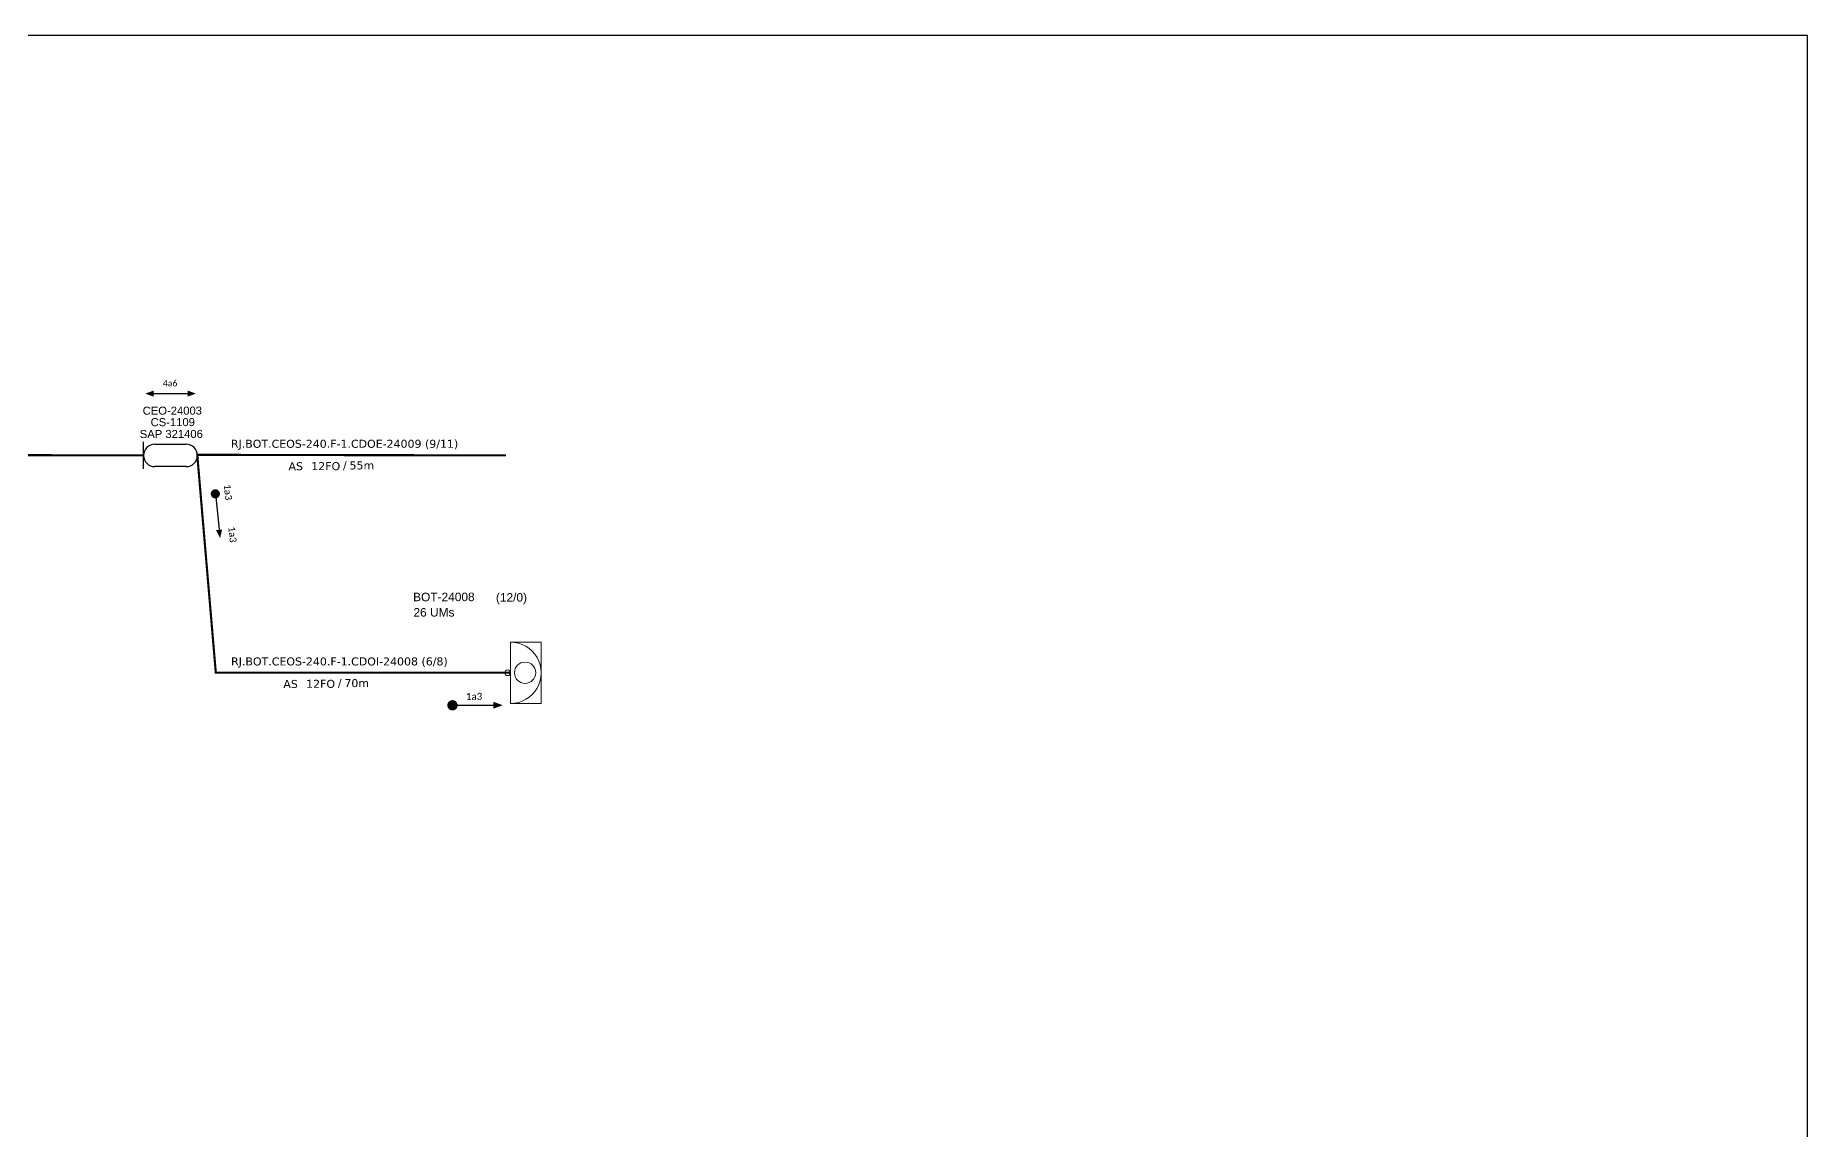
# Model space of a CAD drawing. Header units: metres. Extents: x -1286 to 542, y -500 to 95.
# Drawn here: x -832.5 to -445.1, y -145.2 to 94.2 of the extents above; entities that cross this region are included whole.
import ezdxf
from ezdxf.enums import TextEntityAlignment as Align

# ---------------------------------------------------------------- set-up
doc = ezdxf.new("R2010")
doc.units = ezdxf.units.M
for name, color, linetype, lineweight in [("20.0-LEGENDA DOS CDO'S", 1, 'Continuous', 0), ('20.2-CDO_POSTE', 1, 'Continuous', 5), ('40.1-ETIQUETAS', 1, 'Continuous', 20)]:
    doc.layers.add(name, color=color, linetype=linetype, lineweight=lineweight)
for name, color, linetype in [('20.4-CEOS', 1, 'Continuous'), ('CAP a instalar', 1, 'Continuous'), ('SETA', 7, 'Continuous'), ('UNIFILAR', 7, 'Continuous')]:
    doc.layers.add(name, color=color, linetype=linetype)
doc.styles.add('ARIAL', font='arial.ttf')
doc.styles.add('siredit', font='verdana.ttf')
doc.linetypes.add('FENCELINE1', pattern='A,0.25,-0.1,[133,ltypeshp.shx,S=0.1,R=0,X=-0.1,Y=0],-0.1,1', length=1.45)

# ---------------------------------------------------------------- blocks, each defined once
blk = doc.blocks.new('CDOE-TEXTO PADRÃO')
at = {"layer": "20.0-LEGENDA DOS CDO'S", "color": 0, "style": 'ARIAL'}
for tag, p in [('CDO_N', (0.49, 7.39)), ('CORDOALHA', (0.5, 4.33)), ('SAP', (0.51, 1.67)), ('SPLITER_1', (0.59, -0.91)), ('SPLITER_2', (0.6, -3.55)), ('(XX-XX_F)S', (0.54, -8.29)), ('(XX-XX_L)S', (0.55, -10.83)), ('UMS', (0.55, -13.15))]:
    blk.add_attdef(tag, p, '', height=1.7, rotation=0.118, dxfattribs=at)
blk.add_attdef('FIBRAS_UTILIZADAS', text='', height=1.7, rotation=0.118, dxfattribs=at).set_placement((19.77, 7.43), align=Align.CENTER)
blk = doc.blocks.new('ETIQUETA_RS5F')
at = {"layer": '40.1-ETIQUETAS', "color": 0, "style": 'siredit'}
blk.add_text('/', height=1.5, dxfattribs=at).set_placement((1.58, -1.95), align=Align.MIDDLE_RIGHT)
for tag, p in [('ETIQUETA_R_PRIMARIA', (1.21, 4.1)), ('ETIQUETA_R_SECUNDARIA', (1.21, 2.1)), ('F_ATIVAS/F_MORTAS', (1.14, -4.24))]:
    blk.add_attdef(tag, text='', height=1.5, dxfattribs=at).set_placement(p, align=Align.MIDDLE_CENTER)
for tag, p in [('TIPO_CABO', (-6.58, -2.12)), ('CAP_CABO', (0.4, -2.09))]:
    blk.add_attdef(tag, text='', height=1.5, dxfattribs=at).set_placement(p, align=Align.MIDDLE_RIGHT)
blk.add_attdef('METROS', text='', height=1.5, dxfattribs=at).set_placement((2.14, -1.95), align=Align.MIDDLE_LEFT)
for tag, p in [('FUSÃO_1', (0.85, -8.39)), ('FUSÃO_2', (0.85, -10.6)), ('FUSÃO_3', (0.85, -12.93)), ('FUSÃO_4', (0.85, -15.14)), ('FUSÃO_5', (0.85, -17.16))]:
    blk.add_attdef(tag, text='', height=1.5, dxfattribs=at).set_placement(p, align=Align.CENTER)
blk = doc.blocks.new('SAN')
at = {"layer": 'SETA'}
blk.add_lwpolyline([(-2.58, 0), (6.02, 0)], dxfattribs=at)
for points in [[(-2.1, -0.66), (-3.93, 0), (-2.1, 0.67)], [(5.33, 0.68), (7.16, 0.01), (5.33, -0.65)]]:
    blk.add_solid(points, dxfattribs=at)

msp = doc.modelspace()

# ---------------------------------------------------------------- linework, layer by layer
msp.add_lwpolyline([(-1286.07, -499.81), (-445.07, -499.81), (-445.07, 94.19), (-1286.07, 94.19)], close=True)
for points, const_width in [([(-793.26, -5.6, 1), (-793.15, -6.6, 1)], 1), ([(-741.92, -52.36, 1), (-740.79, -52.36, 1)], 1.13)]:
    msp.add_lwpolyline(points, format="xyb", close=True, dxfattribs=dict(const_width=const_width))
at = {"layer": '20.4-CEOS', "color": 5}
for p, q in [((-808.9, -0.63), (-808.9, 5.26)), ((-806.46, 4.76), (-799.6, 4.76)), ((-799.6, -0.13), (-806.46, -0.13))]:
    msp.add_line(p, q, dxfattribs=at)
for centre, start, end in [((-806.46, 2.31), 90, 270), ((-799.6, 2.31), 270, 90)]:
    msp.add_arc(centre, 2.45, start, end, dxfattribs=at)
at = {"layer": '40.1-ETIQUETAS', "color": 1}
msp.add_line((-728.66, -51.95), (-728.66, -38.53), dxfattribs=at)
msp.add_lwpolyline([(-728.66, -38.53), (-721.94, -38.53), (-721.94, -51.98), (-728.66, -51.98)], close=True, dxfattribs=at)
for centre, major_axis, start_param, end_param in [((-728.66, -45.24), (-4.74, 4.74), 2.356194, 5.497787), ((-729.29, -45.24), (-0.439, 0.439), 2.356194490191767, 8.639379797371353), ((-725.48, -45.24), (1.64, 1.64), 3.926991, 10.210176)]:
    msp.add_ellipse(centre, major_axis=major_axis, ratio=1, start_param=start_param, end_param=end_param, dxfattribs=at)
at = {"layer": 'CAP a instalar', "color": 7, "linetype": 'FENCELINE1', "ltscale": 7, "const_width": 0.467}
for points in [[(-876.39, 2.44), (-808.9, 2.31)], [(-797.15, 2.44), (-729.67, 2.31)]]:
    msp.add_lwpolyline(points, dxfattribs=at)
at = {"layer": 'CAP a instalar', "color": 1, "linetype": 'FENCELINE1', "ltscale": 7, "const_width": 0.467}
msp.add_lwpolyline([(-797.15, 2.39), (-793.1, -45.24), (-728.66, -45.24)], dxfattribs=at)
at = {"layer": 'SETA'}
for points in [[(-793.2, -6.1), (-792.32, -14.65)], [(-741.35, -52.36), (-731.65, -52.36)]]:
    msp.add_lwpolyline(points, dxfattribs=at)
for points in [[(-791.71, -13.9), (-792.18, -15.79), (-793.04, -14.03)], [(-732.43, -51.59), (-730.37, -52.34), (-732.43, -53.1)]]:
    msp.add_solid(points, dxfattribs=at)

# ---------------------------------------------------------------- block references
at = {"layer": '20.2-CDO_POSTE', "color": 5}
ref = msp.add_blockref('CDOE-TEXTO PADRÃO', (-809.21, 4.21), dxfattribs=dict(at, xscale=1.034482322246155, yscale=1.034482322246155, zscale=1.034482322246155))
ref.add_attrib('CDO_N', 'CEO-24003', (-809.09, 11.21), dxfattribs={"layer": "20.0-LEGENDA DOS CDO'S", "color": 0, "height": 1.758, "rotation": 0.118, "style": 'ARIAL'})
ref.add_attrib('CORDOALHA', 'CS-1109', (-807.36, 8.7), dxfattribs={"layer": "20.0-LEGENDA DOS CDO'S", "color": 0, "height": 1.758, "rotation": 0.118, "style": 'ARIAL'})
ref.add_attrib('SAP', 'SAP 321406', (-809.72, 6.11), dxfattribs={"layer": "20.0-LEGENDA DOS CDO'S", "color": 0, "height": 1.758, "rotation": 0.118, "style": 'ARIAL'})
at = {"layer": '40.1-ETIQUETAS', "color": 7}
ref = msp.add_blockref('ETIQUETA_RS5F', (-766.33, 2.4), dxfattribs=dict(at, xscale=1.166399984998861, yscale=1.166399984998861, zscale=1.166399984999999))
ref.add_attrib('ETIQUETA_R_SECUNDARIA', 'RJ.BOT.CEOS-240.F-1.CDOE-24009 (9/11)', dxfattribs={"color": 0, "height": 1.7496, "style": 'siredit'}).set_placement((-764.95, 4.86), align=Align.MIDDLE_CENTER)
ref.add_attrib('TIPO_CABO', 'AS', dxfattribs={"color": 0, "height": 1.75, "style": 'siredit'}).set_placement((-774.04, -0.06), align=Align.MIDDLE_RIGHT)
ref.add_attrib('CAP_CABO', '12FO', dxfattribs={"color": 0, "height": 1.75, "style": 'siredit'}).set_placement((-765.9, -0.04), align=Align.MIDDLE_RIGHT)
ref.add_attrib('METROS', '55m', dxfattribs={"color": 0, "height": 1.75, "style": 'siredit'}).set_placement((-763.86, 0.12), align=Align.MIDDLE_LEFT)
at = {"layer": '40.1-ETIQUETAS', "color": 1}
ref = msp.add_blockref('CDOE-TEXTO PADRÃO', (-741.96, -42.08), dxfattribs=dict(at, xscale=1.09648293559315, yscale=1.09648293559315, zscale=1.09648293559315))
ref.add_attrib('CDO_N', 'BOT-24008', (-749.96, -29.6), dxfattribs={"layer": "20.0-LEGENDA DOS CDO'S", "color": 0, "height": 1.864, "rotation": 0.118, "style": 'ARIAL'})
ref.add_attrib('CORDOALHA', '26 UMs', (-749.89, -32.96), dxfattribs={"layer": "20.0-LEGENDA DOS CDO'S", "color": 0, "height": 1.864, "rotation": 0.118, "style": 'ARIAL'})
ref.add_attrib('FIBRAS_UTILIZADAS', '           (12/0)', dxfattribs={"layer": "20.0-LEGENDA DOS CDO'S", "color": 0, "height": 1.8639, "rotation": 0.118, "style": 'ARIAL'}).set_placement((-732.43, -29.69), align=Align.CENTER)
at = {"layer": 'UNIFILAR', "color": 5, "lineweight": -3}
msp.add_blockref('SAN', (-804.6, 15.82), dxfattribs=at)

# ---------------------------------------------------------------- texts
at = {"attachment_point": 5}
for s, insert, char_height, width in [('\\pt16.32;{\\fCalibri|b0|i0|c0|p34;\\C7;4a6}', (-803.1, 18.09), 1.36, 25.3588), ('\\C7;\\fCalibri|b0|i0|c0|p34;1a3', (-736.63, -50.42), 1.5342, 28.6065)]:
    msp.add_mtext(s, dxfattribs=dict(at, insert=insert, char_height=char_height, width=width))
at = {"char_height": 1.5, "width": 25.3588, "attachment_point": 5, "rotation": 275.9274}
for insert in [(-790.45, -5.75), (-789.46, -15.01)]:
    msp.add_mtext('\\C7;\\fCalibri|b0|i0|c0|p34;1a3', dxfattribs=dict(at, insert=insert))
at = {"layer": '40.1-ETIQUETAS', "color": 1, "style": 'siredit'}
msp.add_text('RJ.BOT.CEOS-240.F-1.CDOI-24008 (6/8)', height=1.7496, dxfattribs=at).set_placement((-766.08, -42.76), align=Align.MIDDLE_CENTER)
for s, p in [('AS', (-775.17, -47.69)), ('12FO', (-767.03, -47.66)), ('/', (-765.61, -47.5))]:
    msp.add_text(s, height=1.75, dxfattribs=at).set_placement(p, align=Align.MIDDLE_RIGHT)
msp.add_text('70m', height=1.75, dxfattribs=at).set_placement((-764.99, -47.5), align=Align.MIDDLE_LEFT)

doc.saveas('drawing.dxf')
